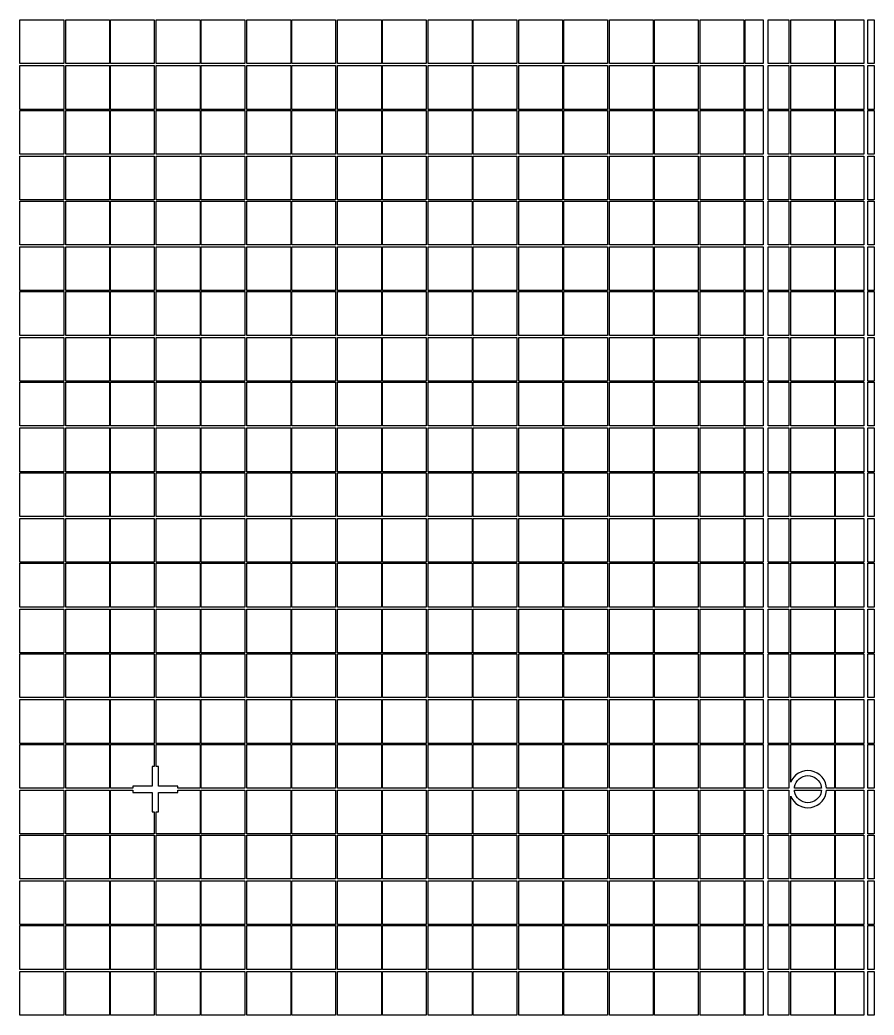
# Model space of a CAD drawing. Extents: x -185 to 185, y -332 to 185.
# Drawn here: x -94.9 to -0.7, y -184.9 to -75.1 of the extents above; entities that cross this region are included whole.
import ezdxf

# ---------------------------------------------------------------- set-up
doc = ezdxf.new("R2010")
doc.units = 0
doc.layers.get('0').update_dxf_attribs({"linetype": 'CONTINUOUS'})

msp = doc.modelspace()

# ---------------------------------------------------------------- linework, layer by layer
for points in [[(-94.94, -75.06), (-90.11, -75.06), (-90.11, -79.89), (-94.94, -79.89)], [(-89.89, -75.06), (-85.06, -75.06), (-85.06, -79.89), (-89.89, -79.89)], [(-84.94, -75.06), (-80.11, -75.06), (-80.11, -79.89), (-84.94, -79.89)], [(-79.89, -75.06), (-75.06, -75.06), (-75.06, -79.89), (-79.89, -79.89)], [(-74.94, -75.06), (-70.11, -75.06), (-70.11, -79.89), (-74.94, -79.89)], [(-69.89, -75.06), (-65.06, -75.06), (-65.06, -79.89), (-69.89, -79.89)], [(-64.94, -75.06), (-60.11, -75.06), (-60.11, -79.89), (-64.94, -79.89)], [(-59.89, -75.06), (-55.06, -75.06), (-55.06, -79.89), (-59.89, -79.89)], [(-54.94, -75.06), (-50.11, -75.06), (-50.11, -79.89), (-54.94, -79.89)], [(-49.89, -75.06), (-45.06, -75.06), (-45.06, -79.89), (-49.89, -79.89)], [(-44.94, -75.06), (-40.11, -75.06), (-40.11, -79.89), (-44.94, -79.89)], [(-39.89, -75.06), (-35.06, -75.06), (-35.06, -79.89), (-39.89, -79.89)], [(-34.94, -75.06), (-30.11, -75.06), (-30.11, -79.89), (-34.94, -79.89)], [(-29.89, -75.06), (-25.06, -75.06), (-25.06, -79.89), (-29.89, -79.89)], [(-24.94, -75.06), (-20.11, -75.06), (-20.11, -79.89), (-24.94, -79.89)], [(-19.89, -75.06), (-15.06, -75.06), (-15.06, -79.89), (-19.89, -79.89)], [(-14.94, -75.06), (-12.925, -75.06), (-12.925, -79.89), (-14.94, -79.89)], [(-12.375, -75.06), (-10.11, -75.06), (-10.11, -79.89), (-12.375, -79.89)], [(-9.89, -75.06), (-5.06, -75.06), (-5.06, -79.89), (-9.89, -79.89)], [(-4.94, -75.06), (-1.84766, -75.06), (-1.84766, -79.89), (-4.94, -79.89)], [(-1.39766, -75.06), (-0.7, -75.06), (-0.7, -79.89), (-1.39766, -79.89)], [(-94.94, -80.11), (-90.11, -80.11), (-90.11, -84.94), (-94.94, -84.94)], [(-89.89, -80.11), (-85.06, -80.11), (-85.06, -84.94), (-89.89, -84.94)], [(-84.94, -80.11), (-80.11, -80.11), (-80.11, -84.94), (-84.94, -84.94)], [(-79.89, -80.11), (-75.06, -80.11), (-75.06, -84.94), (-79.89, -84.94)], [(-74.94, -80.11), (-70.11, -80.11), (-70.11, -84.94), (-74.94, -84.94)], [(-69.89, -80.11), (-65.06, -80.11), (-65.06, -84.94), (-69.89, -84.94)], [(-64.94, -80.11), (-60.11, -80.11), (-60.11, -84.94), (-64.94, -84.94)], [(-59.89, -80.11), (-55.06, -80.11), (-55.06, -84.94), (-59.89, -84.94)], [(-54.94, -80.11), (-50.11, -80.11), (-50.11, -84.94), (-54.94, -84.94)], [(-49.89, -80.11), (-45.06, -80.11), (-45.06, -84.94), (-49.89, -84.94)], [(-44.94, -80.11), (-40.11, -80.11), (-40.11, -84.94), (-44.94, -84.94)], [(-39.89, -80.11), (-35.06, -80.11), (-35.06, -84.94), (-39.89, -84.94)], [(-34.94, -80.11), (-30.11, -80.11), (-30.11, -84.94), (-34.94, -84.94)], [(-29.89, -80.11), (-25.06, -80.11), (-25.06, -84.94), (-29.89, -84.94)], [(-24.94, -80.11), (-20.11, -80.11), (-20.11, -84.94), (-24.94, -84.94)], [(-19.89, -80.11), (-15.06, -80.11), (-15.06, -84.94), (-19.89, -84.94)], [(-14.94, -80.11), (-12.925, -80.11), (-12.925, -84.94), (-14.94, -84.94)], [(-12.375, -80.11), (-10.11, -80.11), (-10.11, -84.94), (-12.375, -84.94)], [(-9.89, -80.11), (-5.06, -80.11), (-5.06, -84.94), (-9.89, -84.94)], [(-4.94, -80.11), (-1.84766, -80.11), (-1.84766, -84.94), (-4.94, -84.94)], [(-1.39766, -80.11), (-0.7, -80.11), (-0.7, -84.94), (-1.39766, -84.94)], [(-94.94, -85.06), (-90.11, -85.06), (-90.11, -89.89), (-94.94, -89.89)], [(-89.89, -85.06), (-85.06, -85.06), (-85.06, -89.89), (-89.89, -89.89)], [(-84.94, -85.06), (-80.11, -85.06), (-80.11, -89.89), (-84.94, -89.89)], [(-79.89, -85.06), (-75.06, -85.06), (-75.06, -89.89), (-79.89, -89.89)], [(-74.94, -85.06), (-70.11, -85.06), (-70.11, -89.89), (-74.94, -89.89)], [(-69.89, -85.06), (-65.06, -85.06), (-65.06, -89.89), (-69.89, -89.89)], [(-64.94, -85.06), (-60.11, -85.06), (-60.11, -89.89), (-64.94, -89.89)], [(-59.89, -85.06), (-55.06, -85.06), (-55.06, -89.89), (-59.89, -89.89)], [(-54.94, -85.06), (-50.11, -85.06), (-50.11, -89.89), (-54.94, -89.89)], [(-49.89, -85.06), (-45.06, -85.06), (-45.06, -89.89), (-49.89, -89.89)], [(-44.94, -85.06), (-40.11, -85.06), (-40.11, -89.89), (-44.94, -89.89)], [(-39.89, -85.06), (-35.06, -85.06), (-35.06, -89.89), (-39.89, -89.89)], [(-34.94, -85.06), (-30.11, -85.06), (-30.11, -89.89), (-34.94, -89.89)], [(-29.89, -85.06), (-25.06, -85.06), (-25.06, -89.89), (-29.89, -89.89)], [(-24.94, -85.06), (-20.11, -85.06), (-20.11, -89.89), (-24.94, -89.89)], [(-19.89, -85.06), (-15.06, -85.06), (-15.06, -89.89), (-19.89, -89.89)], [(-14.94, -85.06), (-12.925, -85.06), (-12.925, -89.89), (-14.94, -89.89)], [(-12.375, -85.06), (-10.11, -85.06), (-10.11, -89.89), (-12.375, -89.89)], [(-9.89, -85.06), (-5.06, -85.06), (-5.06, -89.89), (-9.89, -89.89)], [(-4.94, -85.06), (-1.84766, -85.06), (-1.84766, -89.89), (-4.94, -89.89)], [(-1.39766, -85.06), (-0.7, -85.06), (-0.7, -89.89), (-1.39766, -89.89)], [(-94.94, -90.11), (-90.11, -90.11), (-90.11, -94.94), (-94.94, -94.94)], [(-89.89, -90.11), (-85.06, -90.11), (-85.06, -94.94), (-89.89, -94.94)], [(-84.94, -90.11), (-80.11, -90.11), (-80.11, -94.94), (-84.94, -94.94)], [(-79.89, -90.11), (-75.06, -90.11), (-75.06, -94.94), (-79.89, -94.94)], [(-74.94, -90.11), (-70.11, -90.11), (-70.11, -94.94), (-74.94, -94.94)], [(-69.89, -90.11), (-65.06, -90.11), (-65.06, -94.94), (-69.89, -94.94)], [(-64.94, -90.11), (-60.11, -90.11), (-60.11, -94.94), (-64.94, -94.94)], [(-59.89, -90.11), (-55.06, -90.11), (-55.06, -94.94), (-59.89, -94.94)], [(-54.94, -90.11), (-50.11, -90.11), (-50.11, -94.94), (-54.94, -94.94)], [(-49.89, -90.11), (-45.06, -90.11), (-45.06, -94.94), (-49.89, -94.94)], [(-44.94, -90.11), (-40.11, -90.11), (-40.11, -94.94), (-44.94, -94.94)], [(-39.89, -90.11), (-35.06, -90.11), (-35.06, -94.94), (-39.89, -94.94)], [(-34.94, -90.11), (-30.11, -90.11), (-30.11, -94.94), (-34.94, -94.94)], [(-29.89, -90.11), (-25.06, -90.11), (-25.06, -94.94), (-29.89, -94.94)], [(-24.94, -90.11), (-20.11, -90.11), (-20.11, -94.94), (-24.94, -94.94)], [(-19.89, -90.11), (-15.06, -90.11), (-15.06, -94.94), (-19.89, -94.94)], [(-14.94, -90.11), (-12.925, -90.11), (-12.925, -94.94), (-14.94, -94.94)], [(-12.375, -90.11), (-10.11, -90.11), (-10.11, -94.94), (-12.375, -94.94)], [(-9.89, -90.11), (-5.06, -90.11), (-5.06, -94.94), (-9.89, -94.94)], [(-4.94, -90.11), (-1.84766, -90.11), (-1.84766, -94.94), (-4.94, -94.94)], [(-1.39766, -90.11), (-0.7, -90.11), (-0.7, -94.94), (-1.39766, -94.94)], [(-94.94, -95.06), (-90.11, -95.06), (-90.11, -99.89), (-94.94, -99.89)], [(-89.89, -95.06), (-85.06, -95.06), (-85.06, -99.89), (-89.89, -99.89)], [(-84.94, -95.06), (-80.11, -95.06), (-80.11, -99.89), (-84.94, -99.89)], [(-79.89, -95.06), (-75.06, -95.06), (-75.06, -99.89), (-79.89, -99.89)], [(-74.94, -95.06), (-70.11, -95.06), (-70.11, -99.89), (-74.94, -99.89)], [(-69.89, -95.06), (-65.06, -95.06), (-65.06, -99.89), (-69.89, -99.89)], [(-64.94, -95.06), (-60.11, -95.06), (-60.11, -99.89), (-64.94, -99.89)], [(-59.89, -95.06), (-55.06, -95.06), (-55.06, -99.89), (-59.89, -99.89)], [(-54.94, -95.06), (-50.11, -95.06), (-50.11, -99.89), (-54.94, -99.89)], [(-49.89, -95.06), (-45.06, -95.06), (-45.06, -99.89), (-49.89, -99.89)], [(-44.94, -95.06), (-40.11, -95.06), (-40.11, -99.89), (-44.94, -99.89)], [(-39.89, -95.06), (-35.06, -95.06), (-35.06, -99.89), (-39.89, -99.89)], [(-34.94, -95.06), (-30.11, -95.06), (-30.11, -99.89), (-34.94, -99.89)], [(-29.89, -95.06), (-25.06, -95.06), (-25.06, -99.89), (-29.89, -99.89)], [(-24.94, -95.06), (-20.11, -95.06), (-20.11, -99.89), (-24.94, -99.89)], [(-19.89, -95.06), (-15.06, -95.06), (-15.06, -99.89), (-19.89, -99.89)], [(-14.94, -95.06), (-12.925, -95.06), (-12.925, -99.89), (-14.94, -99.89)], [(-12.375, -95.06), (-10.11, -95.06), (-10.11, -99.89), (-12.375, -99.89)], [(-9.89, -95.06), (-5.06, -95.06), (-5.06, -99.89), (-9.89, -99.89)], [(-4.94, -95.06), (-1.84766, -95.06), (-1.84766, -99.89), (-4.94, -99.89)], [(-1.39766, -95.06), (-0.7, -95.06), (-0.7, -99.89), (-1.39766, -99.89)], [(-94.94, -100.11), (-90.11, -100.11), (-90.11, -104.94), (-94.94, -104.94)], [(-89.89, -100.11), (-85.06, -100.11), (-85.06, -104.94), (-89.89, -104.94)], [(-84.94, -100.11), (-80.11, -100.11), (-80.11, -104.94), (-84.94, -104.94)], [(-79.89, -100.11), (-75.06, -100.11), (-75.06, -104.94), (-79.89, -104.94)], [(-74.94, -100.11), (-70.11, -100.11), (-70.11, -104.94), (-74.94, -104.94)], [(-69.89, -100.11), (-65.06, -100.11), (-65.06, -104.94), (-69.89, -104.94)], [(-64.94, -100.11), (-60.11, -100.11), (-60.11, -104.94), (-64.94, -104.94)], [(-59.89, -100.11), (-55.06, -100.11), (-55.06, -104.94), (-59.89, -104.94)], [(-54.94, -100.11), (-50.11, -100.11), (-50.11, -104.94), (-54.94, -104.94)], [(-49.89, -100.11), (-45.06, -100.11), (-45.06, -104.94), (-49.89, -104.94)], [(-44.94, -100.11), (-40.11, -100.11), (-40.11, -104.94), (-44.94, -104.94)], [(-39.89, -100.11), (-35.06, -100.11), (-35.06, -104.94), (-39.89, -104.94)], [(-34.94, -100.11), (-30.11, -100.11), (-30.11, -104.94), (-34.94, -104.94)], [(-29.89, -100.11), (-25.06, -100.11), (-25.06, -104.94), (-29.89, -104.94)], [(-24.94, -100.11), (-20.11, -100.11), (-20.11, -104.94), (-24.94, -104.94)], [(-19.89, -100.11), (-15.06, -100.11), (-15.06, -104.94), (-19.89, -104.94)], [(-14.94, -100.11), (-12.925, -100.11), (-12.925, -104.94), (-14.94, -104.94)], [(-12.375, -100.11), (-10.11, -100.11), (-10.11, -104.94), (-12.375, -104.94)], [(-9.89, -100.11), (-5.06, -100.11), (-5.06, -104.94), (-9.89, -104.94)], [(-4.94, -100.11), (-1.84766, -100.11), (-1.84766, -104.94), (-4.94, -104.94)], [(-1.39766, -100.11), (-0.7, -100.11), (-0.7, -104.94), (-1.39766, -104.94)], [(-94.94, -105.06), (-90.11, -105.06), (-90.11, -109.89), (-94.94, -109.89)], [(-89.89, -105.06), (-85.06, -105.06), (-85.06, -109.89), (-89.89, -109.89)], [(-84.94, -105.06), (-80.11, -105.06), (-80.11, -109.89), (-84.94, -109.89)], [(-79.89, -105.06), (-75.06, -105.06), (-75.06, -109.89), (-79.89, -109.89)], [(-74.94, -105.06), (-70.11, -105.06), (-70.11, -109.89), (-74.94, -109.89)], [(-69.89, -105.06), (-65.06, -105.06), (-65.06, -109.89), (-69.89, -109.89)], [(-64.94, -105.06), (-60.11, -105.06), (-60.11, -109.89), (-64.94, -109.89)], [(-59.89, -105.06), (-55.06, -105.06), (-55.06, -109.89), (-59.89, -109.89)], [(-54.94, -105.06), (-50.11, -105.06), (-50.11, -109.89), (-54.94, -109.89)], [(-49.89, -105.06), (-45.06, -105.06), (-45.06, -109.89), (-49.89, -109.89)], [(-44.94, -105.06), (-40.11, -105.06), (-40.11, -109.89), (-44.94, -109.89)], [(-39.89, -105.06), (-35.06, -105.06), (-35.06, -109.89), (-39.89, -109.89)], [(-34.94, -105.06), (-30.11, -105.06), (-30.11, -109.89), (-34.94, -109.89)], [(-29.89, -105.06), (-25.06, -105.06), (-25.06, -109.89), (-29.89, -109.89)], [(-24.94, -105.06), (-20.11, -105.06), (-20.11, -109.89), (-24.94, -109.89)], [(-19.89, -105.06), (-15.06, -105.06), (-15.06, -109.89), (-19.89, -109.89)], [(-14.94, -105.06), (-12.925, -105.06), (-12.925, -109.89), (-14.94, -109.89)], [(-12.375, -105.06), (-10.11, -105.06), (-10.11, -109.89), (-12.375, -109.89)], [(-9.89, -105.06), (-5.06, -105.06), (-5.06, -109.89), (-9.89, -109.89)], [(-4.94, -105.06), (-1.84766, -105.06), (-1.84766, -109.89), (-4.94, -109.89)], [(-1.39766, -105.06), (-0.7, -105.06), (-0.7, -109.89), (-1.39766, -109.89)], [(-94.94, -110.11), (-90.11, -110.11), (-90.11, -114.94), (-94.94, -114.94)], [(-89.89, -110.11), (-85.06, -110.11), (-85.06, -114.94), (-89.89, -114.94)], [(-84.94, -110.11), (-80.11, -110.11), (-80.11, -114.94), (-84.94, -114.94)], [(-79.89, -110.11), (-75.06, -110.11), (-75.06, -114.94), (-79.89, -114.94)], [(-74.94, -110.11), (-70.11, -110.11), (-70.11, -114.94), (-74.94, -114.94)], [(-69.89, -110.11), (-65.06, -110.11), (-65.06, -114.94), (-69.89, -114.94)], [(-64.94, -110.11), (-60.11, -110.11), (-60.11, -114.94), (-64.94, -114.94)], [(-59.89, -110.11), (-55.06, -110.11), (-55.06, -114.94), (-59.89, -114.94)], [(-54.94, -110.11), (-50.11, -110.11), (-50.11, -114.94), (-54.94, -114.94)], [(-49.89, -110.11), (-45.06, -110.11), (-45.06, -114.94), (-49.89, -114.94)], [(-44.94, -110.11), (-40.11, -110.11), (-40.11, -114.94), (-44.94, -114.94)], [(-39.89, -110.11), (-35.06, -110.11), (-35.06, -114.94), (-39.89, -114.94)], [(-34.94, -110.11), (-30.11, -110.11), (-30.11, -114.94), (-34.94, -114.94)], [(-29.89, -110.11), (-25.06, -110.11), (-25.06, -114.94), (-29.89, -114.94)], [(-24.94, -110.11), (-20.11, -110.11), (-20.11, -114.94), (-24.94, -114.94)], [(-19.89, -110.11), (-15.06, -110.11), (-15.06, -114.94), (-19.89, -114.94)], [(-14.94, -110.11), (-12.925, -110.11), (-12.925, -114.94), (-14.94, -114.94)], [(-12.375, -110.11), (-10.11, -110.11), (-10.11, -114.94), (-12.375, -114.94)], [(-9.89, -110.11), (-5.06, -110.11), (-5.06, -114.94), (-9.89, -114.94)], [(-4.94, -110.11), (-1.84766, -110.11), (-1.84766, -114.94), (-4.94, -114.94)], [(-1.39766, -110.11), (-0.7, -110.11), (-0.7, -114.94), (-1.39766, -114.94)], [(-94.94, -115.06), (-90.11, -115.06), (-90.11, -119.89), (-94.94, -119.89)], [(-89.89, -115.06), (-85.06, -115.06), (-85.06, -119.89), (-89.89, -119.89)], [(-84.94, -115.06), (-80.11, -115.06), (-80.11, -119.89), (-84.94, -119.89)], [(-79.89, -115.06), (-75.06, -115.06), (-75.06, -119.89), (-79.89, -119.89)], [(-74.94, -115.06), (-70.11, -115.06), (-70.11, -119.89), (-74.94, -119.89)], [(-69.89, -115.06), (-65.06, -115.06), (-65.06, -119.89), (-69.89, -119.89)], [(-64.94, -115.06), (-60.11, -115.06), (-60.11, -119.89), (-64.94, -119.89)], [(-59.89, -115.06), (-55.06, -115.06), (-55.06, -119.89), (-59.89, -119.89)], [(-54.94, -115.06), (-50.11, -115.06), (-50.11, -119.89), (-54.94, -119.89)], [(-49.89, -115.06), (-45.06, -115.06), (-45.06, -119.89), (-49.89, -119.89)], [(-44.94, -115.06), (-40.11, -115.06), (-40.11, -119.89), (-44.94, -119.89)], [(-39.89, -115.06), (-35.06, -115.06), (-35.06, -119.89), (-39.89, -119.89)], [(-34.94, -115.06), (-30.11, -115.06), (-30.11, -119.89), (-34.94, -119.89)], [(-29.89, -115.06), (-25.06, -115.06), (-25.06, -119.89), (-29.89, -119.89)], [(-24.94, -115.06), (-20.11, -115.06), (-20.11, -119.89), (-24.94, -119.89)], [(-19.89, -115.06), (-15.06, -115.06), (-15.06, -119.89), (-19.89, -119.89)], [(-14.94, -115.06), (-12.925, -115.06), (-12.925, -119.89), (-14.94, -119.89)], [(-12.375, -115.06), (-10.11, -115.06), (-10.11, -119.89), (-12.375, -119.89)], [(-9.89, -115.06), (-5.06, -115.06), (-5.06, -119.89), (-9.89, -119.89)], [(-4.94, -115.06), (-1.84766, -115.06), (-1.84766, -119.89), (-4.94, -119.89)], [(-1.39766, -115.06), (-0.7, -115.06), (-0.7, -119.89), (-1.39766, -119.89)], [(-94.94, -120.11), (-90.11, -120.11), (-90.11, -124.94), (-94.94, -124.94)], [(-89.89, -120.11), (-85.06, -120.11), (-85.06, -124.94), (-89.89, -124.94)], [(-84.94, -120.11), (-80.11, -120.11), (-80.11, -124.94), (-84.94, -124.94)], [(-79.89, -120.11), (-75.06, -120.11), (-75.06, -124.94), (-79.89, -124.94)], [(-74.94, -120.11), (-70.11, -120.11), (-70.11, -124.94), (-74.94, -124.94)], [(-69.89, -120.11), (-65.06, -120.11), (-65.06, -124.94), (-69.89, -124.94)], [(-64.94, -120.11), (-60.11, -120.11), (-60.11, -124.94), (-64.94, -124.94)], [(-59.89, -120.11), (-55.06, -120.11), (-55.06, -124.94), (-59.89, -124.94)], [(-54.94, -120.11), (-50.11, -120.11), (-50.11, -124.94), (-54.94, -124.94)], [(-49.89, -120.11), (-45.06, -120.11), (-45.06, -124.94), (-49.89, -124.94)], [(-44.94, -120.11), (-40.11, -120.11), (-40.11, -124.94), (-44.94, -124.94)], [(-39.89, -120.11), (-35.06, -120.11), (-35.06, -124.94), (-39.89, -124.94)], [(-34.94, -120.11), (-30.11, -120.11), (-30.11, -124.94), (-34.94, -124.94)], [(-29.89, -120.11), (-25.06, -120.11), (-25.06, -124.94), (-29.89, -124.94)], [(-24.94, -120.11), (-20.11, -120.11), (-20.11, -124.94), (-24.94, -124.94)], [(-19.89, -120.11), (-15.06, -120.11), (-15.06, -124.94), (-19.89, -124.94)], [(-14.94, -120.11), (-12.925, -120.11), (-12.925, -124.94), (-14.94, -124.94)], [(-12.375, -120.11), (-10.11, -120.11), (-10.11, -124.94), (-12.375, -124.94)], [(-9.89, -120.11), (-5.06, -120.11), (-5.06, -124.94), (-9.89, -124.94)], [(-4.94, -120.11), (-1.84766, -120.11), (-1.84766, -124.94), (-4.94, -124.94)], [(-1.39766, -120.11), (-0.7, -120.11), (-0.7, -124.94), (-1.39766, -124.94)], [(-94.94, -125.06), (-90.11, -125.06), (-90.11, -129.89), (-94.94, -129.89)], [(-89.89, -125.06), (-85.06, -125.06), (-85.06, -129.89), (-89.89, -129.89)], [(-84.94, -125.06), (-80.11, -125.06), (-80.11, -129.89), (-84.94, -129.89)], [(-79.89, -125.06), (-75.06, -125.06), (-75.06, -129.89), (-79.89, -129.89)], [(-74.94, -125.06), (-70.11, -125.06), (-70.11, -129.89), (-74.94, -129.89)], [(-69.89, -125.06), (-65.06, -125.06), (-65.06, -129.89), (-69.89, -129.89)], [(-64.94, -125.06), (-60.11, -125.06), (-60.11, -129.89), (-64.94, -129.89)], [(-59.89, -125.06), (-55.06, -125.06), (-55.06, -129.89), (-59.89, -129.89)], [(-54.94, -125.06), (-50.11, -125.06), (-50.11, -129.89), (-54.94, -129.89)], [(-49.89, -125.06), (-45.06, -125.06), (-45.06, -129.89), (-49.89, -129.89)], [(-44.94, -125.06), (-40.11, -125.06), (-40.11, -129.89), (-44.94, -129.89)], [(-39.89, -125.06), (-35.06, -125.06), (-35.06, -129.89), (-39.89, -129.89)], [(-34.94, -125.06), (-30.11, -125.06), (-30.11, -129.89), (-34.94, -129.89)], [(-29.89, -125.06), (-25.06, -125.06), (-25.06, -129.89), (-29.89, -129.89)], [(-24.94, -125.06), (-20.11, -125.06), (-20.11, -129.89), (-24.94, -129.89)], [(-19.89, -125.06), (-15.06, -125.06), (-15.06, -129.89), (-19.89, -129.89)], [(-14.94, -125.06), (-12.925, -125.06), (-12.925, -129.89), (-14.94, -129.89)], [(-12.375, -125.06), (-10.11, -125.06), (-10.11, -129.89), (-12.375, -129.89)], [(-9.89, -125.06), (-5.06, -125.06), (-5.06, -129.89), (-9.89, -129.89)], [(-4.94, -125.06), (-1.84766, -125.06), (-1.84766, -129.89), (-4.94, -129.89)], [(-1.39766, -125.06), (-0.7, -125.06), (-0.7, -129.89), (-1.39766, -129.89)], [(-94.94, -130.11), (-90.11, -130.11), (-90.11, -134.94), (-94.94, -134.94)], [(-89.89, -130.11), (-85.06, -130.11), (-85.06, -134.94), (-89.89, -134.94)], [(-84.94, -130.11), (-80.11, -130.11), (-80.11, -134.94), (-84.94, -134.94)], [(-79.89, -130.11), (-75.06, -130.11), (-75.06, -134.94), (-79.89, -134.94)], [(-74.94, -130.11), (-70.11, -130.11), (-70.11, -134.94), (-74.94, -134.94)], [(-69.89, -130.11), (-65.06, -130.11), (-65.06, -134.94), (-69.89, -134.94)], [(-64.94, -130.11), (-60.11, -130.11), (-60.11, -134.94), (-64.94, -134.94)], [(-59.89, -130.11), (-55.06, -130.11), (-55.06, -134.94), (-59.89, -134.94)], [(-54.94, -130.11), (-50.11, -130.11), (-50.11, -134.94), (-54.94, -134.94)], [(-49.89, -130.11), (-45.06, -130.11), (-45.06, -134.94), (-49.89, -134.94)], [(-44.94, -130.11), (-40.11, -130.11), (-40.11, -134.94), (-44.94, -134.94)], [(-39.89, -130.11), (-35.06, -130.11), (-35.06, -134.94), (-39.89, -134.94)], [(-34.94, -130.11), (-30.11, -130.11), (-30.11, -134.94), (-34.94, -134.94)], [(-29.89, -130.11), (-25.06, -130.11), (-25.06, -134.94), (-29.89, -134.94)], [(-24.94, -130.11), (-20.11, -130.11), (-20.11, -134.94), (-24.94, -134.94)], [(-19.89, -130.11), (-15.06, -130.11), (-15.06, -134.94), (-19.89, -134.94)], [(-14.94, -130.11), (-12.925, -130.11), (-12.925, -134.94), (-14.94, -134.94)], [(-12.375, -130.11), (-10.11, -130.11), (-10.11, -134.94), (-12.375, -134.94)], [(-9.89, -130.11), (-5.06, -130.11), (-5.06, -134.94), (-9.89, -134.94)], [(-4.94, -130.11), (-1.84766, -130.11), (-1.84766, -134.94), (-4.94, -134.94)], [(-1.39766, -130.11), (-0.7, -130.11), (-0.7, -134.94), (-1.39766, -134.94)], [(-94.94, -135.06), (-90.11, -135.06), (-90.11, -139.89), (-94.94, -139.89)], [(-89.89, -135.06), (-85.06, -135.06), (-85.06, -139.89), (-89.89, -139.89)], [(-84.94, -135.06), (-80.11, -135.06), (-80.11, -139.89), (-84.94, -139.89)], [(-79.89, -135.06), (-75.06, -135.06), (-75.06, -139.89), (-79.89, -139.89)], [(-74.94, -135.06), (-70.11, -135.06), (-70.11, -139.89), (-74.94, -139.89)], [(-69.89, -135.06), (-65.06, -135.06), (-65.06, -139.89), (-69.89, -139.89)], [(-64.94, -135.06), (-60.11, -135.06), (-60.11, -139.89), (-64.94, -139.89)], [(-59.89, -135.06), (-55.06, -135.06), (-55.06, -139.89), (-59.89, -139.89)], [(-54.94, -135.06), (-50.11, -135.06), (-50.11, -139.89), (-54.94, -139.89)], [(-49.89, -135.06), (-45.06, -135.06), (-45.06, -139.89), (-49.89, -139.89)], [(-44.94, -135.06), (-40.11, -135.06), (-40.11, -139.89), (-44.94, -139.89)], [(-39.89, -135.06), (-35.06, -135.06), (-35.06, -139.89), (-39.89, -139.89)], [(-34.94, -135.06), (-30.11, -135.06), (-30.11, -139.89), (-34.94, -139.89)], [(-29.89, -135.06), (-25.06, -135.06), (-25.06, -139.89), (-29.89, -139.89)], [(-24.94, -135.06), (-20.11, -135.06), (-20.11, -139.89), (-24.94, -139.89)], [(-19.89, -135.06), (-15.06, -135.06), (-15.06, -139.89), (-19.89, -139.89)], [(-14.94, -135.06), (-12.925, -135.06), (-12.925, -139.89), (-14.94, -139.89)], [(-12.375, -135.06), (-10.11, -135.06), (-10.11, -139.89), (-12.375, -139.89)], [(-9.89, -135.06), (-5.06, -135.06), (-5.06, -139.89), (-9.89, -139.89)], [(-4.94, -135.06), (-1.84766, -135.06), (-1.84766, -139.89), (-4.94, -139.89)], [(-1.39766, -135.06), (-0.7, -135.06), (-0.7, -139.89), (-1.39766, -139.89)], [(-94.94, -140.11), (-90.11, -140.11), (-90.11, -144.94), (-94.94, -144.94)], [(-89.89, -140.11), (-85.06, -140.11), (-85.06, -144.94), (-89.89, -144.94)], [(-84.94, -140.11), (-80.11, -140.11), (-80.11, -144.94), (-84.94, -144.94)], [(-79.89, -140.11), (-75.06, -140.11), (-75.06, -144.94), (-79.89, -144.94)], [(-74.94, -140.11), (-70.11, -140.11), (-70.11, -144.94), (-74.94, -144.94)], [(-69.89, -140.11), (-65.06, -140.11), (-65.06, -144.94), (-69.89, -144.94)], [(-64.94, -140.11), (-60.11, -140.11), (-60.11, -144.94), (-64.94, -144.94)], [(-59.89, -140.11), (-55.06, -140.11), (-55.06, -144.94), (-59.89, -144.94)], [(-54.94, -140.11), (-50.11, -140.11), (-50.11, -144.94), (-54.94, -144.94)], [(-49.89, -140.11), (-45.06, -140.11), (-45.06, -144.94), (-49.89, -144.94)], [(-44.94, -140.11), (-40.11, -140.11), (-40.11, -144.94), (-44.94, -144.94)], [(-39.89, -140.11), (-35.06, -140.11), (-35.06, -144.94), (-39.89, -144.94)], [(-34.94, -140.11), (-30.11, -140.11), (-30.11, -144.94), (-34.94, -144.94)], [(-29.89, -140.11), (-25.06, -140.11), (-25.06, -144.94), (-29.89, -144.94)], [(-24.94, -140.11), (-20.11, -140.11), (-20.11, -144.94), (-24.94, -144.94)], [(-19.89, -140.11), (-15.06, -140.11), (-15.06, -144.94), (-19.89, -144.94)], [(-14.94, -140.11), (-12.925, -140.11), (-12.925, -144.94), (-14.94, -144.94)], [(-12.375, -140.11), (-10.11, -140.11), (-10.11, -144.94), (-12.375, -144.94)], [(-9.89, -140.11), (-5.06, -140.11), (-5.06, -144.94), (-9.89, -144.94)], [(-4.94, -140.11), (-1.84766, -140.11), (-1.84766, -144.94), (-4.94, -144.94)], [(-1.39766, -140.11), (-0.7, -140.11), (-0.7, -144.94), (-1.39766, -144.94)], [(-94.94, -145.06), (-90.11, -145.06), (-90.11, -149.89), (-94.94, -149.89)], [(-89.89, -145.06), (-85.06, -145.06), (-85.06, -149.89), (-89.89, -149.89)], [(-84.94, -145.06), (-80.11, -145.06), (-80.11, -149.89), (-84.94, -149.89)], [(-79.89, -145.06), (-75.06, -145.06), (-75.06, -149.89), (-79.89, -149.89)], [(-74.94, -145.06), (-70.11, -145.06), (-70.11, -149.89), (-74.94, -149.89)], [(-69.89, -145.06), (-65.06, -145.06), (-65.06, -149.89), (-69.89, -149.89)], [(-64.94, -145.06), (-60.11, -145.06), (-60.11, -149.89), (-64.94, -149.89)], [(-59.89, -145.06), (-55.06, -145.06), (-55.06, -149.89), (-59.89, -149.89)], [(-54.94, -145.06), (-50.11, -145.06), (-50.11, -149.89), (-54.94, -149.89)], [(-49.89, -145.06), (-45.06, -145.06), (-45.06, -149.89), (-49.89, -149.89)], [(-44.94, -145.06), (-40.11, -145.06), (-40.11, -149.89), (-44.94, -149.89)], [(-39.89, -145.06), (-35.06, -145.06), (-35.06, -149.89), (-39.89, -149.89)], [(-34.94, -145.06), (-30.11, -145.06), (-30.11, -149.89), (-34.94, -149.89)], [(-29.89, -145.06), (-25.06, -145.06), (-25.06, -149.89), (-29.89, -149.89)], [(-24.94, -145.06), (-20.11, -145.06), (-20.11, -149.89), (-24.94, -149.89)], [(-19.89, -145.06), (-15.06, -145.06), (-15.06, -149.89), (-19.89, -149.89)], [(-14.94, -145.06), (-12.925, -145.06), (-12.925, -149.89), (-14.94, -149.89)], [(-12.375, -145.06), (-10.11, -145.06), (-10.11, -149.89), (-12.375, -149.89)], [(-9.89, -145.06), (-5.06, -145.06), (-5.06, -149.89), (-9.89, -149.89)], [(-4.94, -145.06), (-1.84766, -145.06), (-1.84766, -149.89), (-4.94, -149.89)], [(-1.39766, -145.06), (-0.7, -145.06), (-0.7, -149.89), (-1.39766, -149.89)], [(-94.94, -150.11), (-90.11, -150.11), (-90.11, -154.94), (-94.94, -154.94)], [(-89.89, -150.11), (-85.06, -150.11), (-85.06, -154.94), (-89.89, -154.94)], [(-84.94, -150.11), (-80.11, -150.11), (-80.11, -154.94), (-84.94, -154.94)], [(-79.89, -150.11), (-75.06, -150.11), (-75.06, -154.94), (-79.89, -154.94)], [(-74.94, -150.11), (-70.11, -150.11), (-70.11, -154.94), (-74.94, -154.94)], [(-69.89, -150.11), (-65.06, -150.11), (-65.06, -154.94), (-69.89, -154.94)], [(-64.94, -150.11), (-60.11, -150.11), (-60.11, -154.94), (-64.94, -154.94)], [(-59.89, -150.11), (-55.06, -150.11), (-55.06, -154.94), (-59.89, -154.94)], [(-54.94, -150.11), (-50.11, -150.11), (-50.11, -154.94), (-54.94, -154.94)], [(-49.89, -150.11), (-45.06, -150.11), (-45.06, -154.94), (-49.89, -154.94)], [(-44.94, -150.11), (-40.11, -150.11), (-40.11, -154.94), (-44.94, -154.94)], [(-39.89, -150.11), (-35.06, -150.11), (-35.06, -154.94), (-39.89, -154.94)], [(-34.94, -150.11), (-30.11, -150.11), (-30.11, -154.94), (-34.94, -154.94)], [(-29.89, -150.11), (-25.06, -150.11), (-25.06, -154.94), (-29.89, -154.94)], [(-24.94, -150.11), (-20.11, -150.11), (-20.11, -154.94), (-24.94, -154.94)], [(-19.89, -150.11), (-15.06, -150.11), (-15.06, -154.94), (-19.89, -154.94)], [(-14.94, -150.11), (-12.925, -150.11), (-12.925, -154.94), (-14.94, -154.94)], [(-12.375, -150.11), (-10.11, -150.11), (-10.11, -154.94), (-12.375, -154.94)], [(-9.89, -150.11), (-5.06, -150.11), (-5.06, -154.94), (-9.89, -154.94)], [(-4.94, -150.11), (-1.84766, -150.11), (-1.84766, -154.94), (-4.94, -154.94)], [(-1.39766, -150.11), (-0.7, -150.11), (-0.7, -154.94), (-1.39766, -154.94)], [(-94.94, -155.06), (-90.11, -155.06), (-90.11, -159.89), (-94.94, -159.89)], [(-89.89, -155.06), (-85.06, -155.06), (-85.06, -159.89), (-89.89, -159.89)], [(-84.94, -155.06), (-80.11, -155.06), (-80.11, -157.5), (-80.35, -157.5), (-80.35, -159.65), (-82.5, -159.65), (-82.5, -159.89), (-84.94, -159.89)], [(-77.5, -159.65), (-79.65, -159.65), (-79.65, -157.5), (-79.89, -157.5), (-79.89, -155.06), (-75.06, -155.06), (-75.06, -159.89), (-77.5, -159.89)], [(-74.94, -155.06), (-70.11, -155.06), (-70.11, -159.89), (-74.94, -159.89)], [(-69.89, -155.06), (-65.06, -155.06), (-65.06, -159.89), (-69.89, -159.89)], [(-64.94, -155.06), (-60.11, -155.06), (-60.11, -159.89), (-64.94, -159.89)], [(-59.89, -155.06), (-55.06, -155.06), (-55.06, -159.89), (-59.89, -159.89)], [(-54.94, -155.06), (-50.11, -155.06), (-50.11, -159.89), (-54.94, -159.89)], [(-49.89, -155.06), (-45.06, -155.06), (-45.06, -159.89), (-49.89, -159.89)], [(-44.94, -155.06), (-40.11, -155.06), (-40.11, -159.89), (-44.94, -159.89)], [(-39.89, -155.06), (-35.06, -155.06), (-35.06, -159.89), (-39.89, -159.89)], [(-34.94, -155.06), (-30.11, -155.06), (-30.11, -159.89), (-34.94, -159.89)], [(-29.89, -155.06), (-25.06, -155.06), (-25.06, -159.89), (-29.89, -159.89)], [(-24.94, -155.06), (-20.11, -155.06), (-20.11, -159.89), (-24.94, -159.89)], [(-19.89, -155.06), (-15.06, -155.06), (-15.06, -159.89), (-19.89, -159.89)], [(-14.94, -155.06), (-12.925, -155.06), (-12.925, -159.89), (-14.94, -159.89)], [(-12.375, -155.06), (-10.11, -155.06), (-10.11, -159.89), (-12.375, -159.89)], [(-5.98114, -159.644), (-6.07363, -159.299), (-6.22465, -158.975), (-6.42961, -158.682), (-6.68229, -158.43), (-6.975, -158.225), (-7.29886, -158.074), (-7.64402, -157.981), (-8, -157.95), (-8.35598, -157.981), (-8.70114, -158.074), (-9.025, -158.225), (-9.31771, -158.43), (-9.57039, -158.682), (-9.77535, -158.975), (-9.89, -159.221), (-9.89, -155.06), (-5.06, -155.06), (-5.06, -159.89), (-5.95962, -159.89)], [(-4.94, -155.06), (-1.84766, -155.06), (-1.84766, -159.89), (-4.94, -159.89)], [(-1.39766, -155.06), (-0.7, -155.06), (-0.7, -159.89), (-1.39766, -159.89)], [(-9.47721, -159.74), (-9.40954, -159.487), (-9.29904, -159.25), (-9.14907, -159.036), (-8.96418, -158.851), (-8.75, -158.701), (-8.51303, -158.59), (-8.26047, -158.523), (-8, -158.5), (-7.73953, -158.523), (-7.48697, -158.59), (-7.25, -158.701), (-7.03582, -158.851), (-6.85093, -159.036), (-6.70096, -159.25), (-6.59046, -159.487), (-6.52279, -159.74), (-6.50962, -159.89), (-9.49038, -159.89)], [(-94.94, -160.11), (-90.11, -160.11), (-90.11, -164.94), (-94.94, -164.94)], [(-89.89, -160.11), (-85.06, -160.11), (-85.06, -164.94), (-89.89, -164.94)], [(-84.94, -160.11), (-82.5, -160.11), (-82.5, -160.35), (-80.35, -160.35), (-80.35, -162.5), (-80.11, -162.5), (-80.11, -164.94), (-84.94, -164.94)], [(-79.89, -162.5), (-79.65, -162.5), (-79.65, -160.35), (-77.5, -160.35), (-77.5, -160.11), (-75.06, -160.11), (-75.06, -164.94), (-79.89, -164.94)], [(-74.94, -160.11), (-70.11, -160.11), (-70.11, -164.94), (-74.94, -164.94)], [(-69.89, -160.11), (-65.06, -160.11), (-65.06, -164.94), (-69.89, -164.94)], [(-64.94, -160.11), (-60.11, -160.11), (-60.11, -164.94), (-64.94, -164.94)], [(-59.89, -160.11), (-55.06, -160.11), (-55.06, -164.94), (-59.89, -164.94)], [(-54.94, -160.11), (-50.11, -160.11), (-50.11, -164.94), (-54.94, -164.94)], [(-49.89, -160.11), (-45.06, -160.11), (-45.06, -164.94), (-49.89, -164.94)], [(-44.94, -160.11), (-40.11, -160.11), (-40.11, -164.94), (-44.94, -164.94)], [(-39.89, -160.11), (-35.06, -160.11), (-35.06, -164.94), (-39.89, -164.94)], [(-34.94, -160.11), (-30.11, -160.11), (-30.11, -164.94), (-34.94, -164.94)], [(-29.89, -160.11), (-25.06, -160.11), (-25.06, -164.94), (-29.89, -164.94)], [(-24.94, -160.11), (-20.11, -160.11), (-20.11, -164.94), (-24.94, -164.94)], [(-19.89, -160.11), (-15.06, -160.11), (-15.06, -164.94), (-19.89, -164.94)], [(-14.94, -160.11), (-12.925, -160.11), (-12.925, -164.94), (-14.94, -164.94)], [(-12.375, -160.11), (-10.11, -160.11), (-10.11, -164.94), (-12.375, -164.94)], [(-9.89, -160.779), (-9.77535, -161.025), (-9.57039, -161.318), (-9.31771, -161.57), (-9.025, -161.775), (-8.70114, -161.926), (-8.35598, -162.019), (-8, -162.05), (-7.64402, -162.019), (-7.29886, -161.926), (-6.975, -161.775), (-6.68229, -161.57), (-6.42961, -161.318), (-6.22465, -161.025), (-6.07363, -160.701), (-5.98114, -160.356), (-5.95962, -160.11), (-5.06, -160.11), (-5.06, -164.94), (-9.89, -164.94)], [(-8.26047, -161.477), (-8.51303, -161.41), (-8.75, -161.299), (-8.96418, -161.149), (-9.14907, -160.964), (-9.29904, -160.75), (-9.40954, -160.513), (-9.47721, -160.26), (-9.49038, -160.11), (-6.50962, -160.11), (-6.52279, -160.26), (-6.59046, -160.513), (-6.70096, -160.75), (-6.85093, -160.964), (-7.03582, -161.149), (-7.25, -161.299), (-7.48697, -161.41), (-7.73953, -161.477), (-8, -161.5)], [(-4.94, -160.11), (-1.84766, -160.11), (-1.84766, -164.94), (-4.94, -164.94)], [(-1.39766, -160.11), (-0.7, -160.11), (-0.7, -164.94), (-1.39766, -164.94)], [(-94.94, -165.06), (-90.11, -165.06), (-90.11, -169.89), (-94.94, -169.89)], [(-89.89, -165.06), (-85.06, -165.06), (-85.06, -169.89), (-89.89, -169.89)], [(-84.94, -165.06), (-80.11, -165.06), (-80.11, -169.89), (-84.94, -169.89)], [(-79.89, -165.06), (-75.06, -165.06), (-75.06, -169.89), (-79.89, -169.89)], [(-74.94, -165.06), (-70.11, -165.06), (-70.11, -169.89), (-74.94, -169.89)], [(-69.89, -165.06), (-65.06, -165.06), (-65.06, -169.89), (-69.89, -169.89)], [(-64.94, -165.06), (-60.11, -165.06), (-60.11, -169.89), (-64.94, -169.89)], [(-59.89, -165.06), (-55.06, -165.06), (-55.06, -169.89), (-59.89, -169.89)], [(-54.94, -165.06), (-50.11, -165.06), (-50.11, -169.89), (-54.94, -169.89)], [(-49.89, -165.06), (-45.06, -165.06), (-45.06, -169.89), (-49.89, -169.89)], [(-44.94, -165.06), (-40.11, -165.06), (-40.11, -169.89), (-44.94, -169.89)], [(-39.89, -165.06), (-35.06, -165.06), (-35.06, -169.89), (-39.89, -169.89)], [(-34.94, -165.06), (-30.11, -165.06), (-30.11, -169.89), (-34.94, -169.89)], [(-29.89, -165.06), (-25.06, -165.06), (-25.06, -169.89), (-29.89, -169.89)], [(-24.94, -165.06), (-20.11, -165.06), (-20.11, -169.89), (-24.94, -169.89)], [(-19.89, -165.06), (-15.06, -165.06), (-15.06, -169.89), (-19.89, -169.89)], [(-14.94, -165.06), (-12.925, -165.06), (-12.925, -169.89), (-14.94, -169.89)], [(-12.375, -165.06), (-10.11, -165.06), (-10.11, -169.89), (-12.375, -169.89)], [(-9.89, -165.06), (-5.06, -165.06), (-5.06, -169.89), (-9.89, -169.89)], [(-4.94, -165.06), (-1.84766, -165.06), (-1.84766, -169.89), (-4.94, -169.89)], [(-1.39766, -165.06), (-0.7, -165.06), (-0.7, -169.89), (-1.39766, -169.89)], [(-94.94, -170.11), (-90.11, -170.11), (-90.11, -174.94), (-94.94, -174.94)], [(-89.89, -170.11), (-85.06, -170.11), (-85.06, -174.94), (-89.89, -174.94)], [(-84.94, -170.11), (-80.11, -170.11), (-80.11, -174.94), (-84.94, -174.94)], [(-79.89, -170.11), (-75.06, -170.11), (-75.06, -174.94), (-79.89, -174.94)], [(-74.94, -170.11), (-70.11, -170.11), (-70.11, -174.94), (-74.94, -174.94)], [(-69.89, -170.11), (-65.06, -170.11), (-65.06, -174.94), (-69.89, -174.94)], [(-64.94, -170.11), (-60.11, -170.11), (-60.11, -174.94), (-64.94, -174.94)], [(-59.89, -170.11), (-55.06, -170.11), (-55.06, -174.94), (-59.89, -174.94)], [(-54.94, -170.11), (-50.11, -170.11), (-50.11, -174.94), (-54.94, -174.94)], [(-49.89, -170.11), (-45.06, -170.11), (-45.06, -174.94), (-49.89, -174.94)], [(-44.94, -170.11), (-40.11, -170.11), (-40.11, -174.94), (-44.94, -174.94)], [(-39.89, -170.11), (-35.06, -170.11), (-35.06, -174.94), (-39.89, -174.94)], [(-34.94, -170.11), (-30.11, -170.11), (-30.11, -174.94), (-34.94, -174.94)], [(-29.89, -170.11), (-25.06, -170.11), (-25.06, -174.94), (-29.89, -174.94)], [(-24.94, -170.11), (-20.11, -170.11), (-20.11, -174.94), (-24.94, -174.94)], [(-19.89, -170.11), (-15.06, -170.11), (-15.06, -174.94), (-19.89, -174.94)], [(-14.94, -170.11), (-12.925, -170.11), (-12.925, -174.94), (-14.94, -174.94)], [(-12.375, -170.11), (-10.11, -170.11), (-10.11, -174.94), (-12.375, -174.94)], [(-9.89, -170.11), (-5.06, -170.11), (-5.06, -174.94), (-9.89, -174.94)], [(-4.94, -170.11), (-1.84766, -170.11), (-1.84766, -174.94), (-4.94, -174.94)], [(-1.39766, -170.11), (-0.7, -170.11), (-0.7, -174.94), (-1.39766, -174.94)], [(-94.94, -175.06), (-90.11, -175.06), (-90.11, -179.89), (-94.94, -179.89)], [(-89.89, -175.06), (-85.06, -175.06), (-85.06, -179.89), (-89.89, -179.89)], [(-84.94, -175.06), (-80.11, -175.06), (-80.11, -179.89), (-84.94, -179.89)], [(-79.89, -175.06), (-75.06, -175.06), (-75.06, -179.89), (-79.89, -179.89)], [(-74.94, -175.06), (-70.11, -175.06), (-70.11, -179.89), (-74.94, -179.89)], [(-69.89, -175.06), (-65.06, -175.06), (-65.06, -179.89), (-69.89, -179.89)], [(-64.94, -175.06), (-60.11, -175.06), (-60.11, -179.89), (-64.94, -179.89)], [(-59.89, -175.06), (-55.06, -175.06), (-55.06, -179.89), (-59.89, -179.89)], [(-54.94, -175.06), (-50.11, -175.06), (-50.11, -179.89), (-54.94, -179.89)], [(-49.89, -175.06), (-45.06, -175.06), (-45.06, -179.89), (-49.89, -179.89)], [(-44.94, -175.06), (-40.11, -175.06), (-40.11, -179.89), (-44.94, -179.89)], [(-39.89, -175.06), (-35.06, -175.06), (-35.06, -179.89), (-39.89, -179.89)], [(-34.94, -175.06), (-30.11, -175.06), (-30.11, -179.89), (-34.94, -179.89)], [(-29.89, -175.06), (-25.06, -175.06), (-25.06, -179.89), (-29.89, -179.89)], [(-24.94, -175.06), (-20.11, -175.06), (-20.11, -179.89), (-24.94, -179.89)], [(-19.89, -175.06), (-15.06, -175.06), (-15.06, -179.89), (-19.89, -179.89)], [(-14.94, -175.06), (-12.925, -175.06), (-12.925, -179.89), (-14.94, -179.89)], [(-12.375, -175.06), (-10.11, -175.06), (-10.11, -179.89), (-12.375, -179.89)], [(-9.89, -175.06), (-5.06, -175.06), (-5.06, -179.89), (-9.89, -179.89)], [(-4.94, -175.06), (-1.84766, -175.06), (-1.84766, -179.89), (-4.94, -179.89)], [(-1.39766, -175.06), (-0.7, -175.06), (-0.7, -179.89), (-1.39766, -179.89)], [(-94.94, -180.11), (-90.11, -180.11), (-90.11, -184.94), (-94.94, -184.94)], [(-89.89, -180.11), (-85.06, -180.11), (-85.06, -184.94), (-89.89, -184.94)], [(-84.94, -180.11), (-80.11, -180.11), (-80.11, -184.94), (-84.94, -184.94)], [(-79.89, -180.11), (-75.06, -180.11), (-75.06, -184.94), (-79.89, -184.94)], [(-74.94, -180.11), (-70.11, -180.11), (-70.11, -184.94), (-74.94, -184.94)], [(-69.89, -180.11), (-65.06, -180.11), (-65.06, -184.94), (-69.89, -184.94)], [(-64.94, -180.11), (-60.11, -180.11), (-60.11, -184.94), (-64.94, -184.94)], [(-59.89, -180.11), (-55.06, -180.11), (-55.06, -184.94), (-59.89, -184.94)], [(-54.94, -180.11), (-50.11, -180.11), (-50.11, -184.94), (-54.94, -184.94)], [(-49.89, -180.11), (-45.06, -180.11), (-45.06, -184.94), (-49.89, -184.94)], [(-44.94, -180.11), (-40.11, -180.11), (-40.11, -184.94), (-44.94, -184.94)], [(-39.89, -180.11), (-35.06, -180.11), (-35.06, -184.94), (-39.89, -184.94)], [(-34.94, -180.11), (-30.11, -180.11), (-30.11, -184.94), (-34.94, -184.94)], [(-29.89, -180.11), (-25.06, -180.11), (-25.06, -184.94), (-29.89, -184.94)], [(-24.94, -180.11), (-20.11, -180.11), (-20.11, -184.94), (-24.94, -184.94)], [(-19.89, -180.11), (-15.06, -180.11), (-15.06, -184.94), (-19.89, -184.94)], [(-14.94, -180.11), (-12.925, -180.11), (-12.925, -184.94), (-14.94, -184.94)], [(-12.375, -180.11), (-10.11, -180.11), (-10.11, -184.94), (-12.375, -184.94)], [(-9.89, -180.11), (-5.06, -180.11), (-5.06, -184.94), (-9.89, -184.94)], [(-4.94, -180.11), (-1.84766, -180.11), (-1.84766, -184.94), (-4.94, -184.94)], [(-1.39766, -180.11), (-0.7, -180.11), (-0.7, -184.94), (-1.39766, -184.94)]]:
    msp.add_lwpolyline(points, close=True)

doc.saveas('drawing.dxf')
